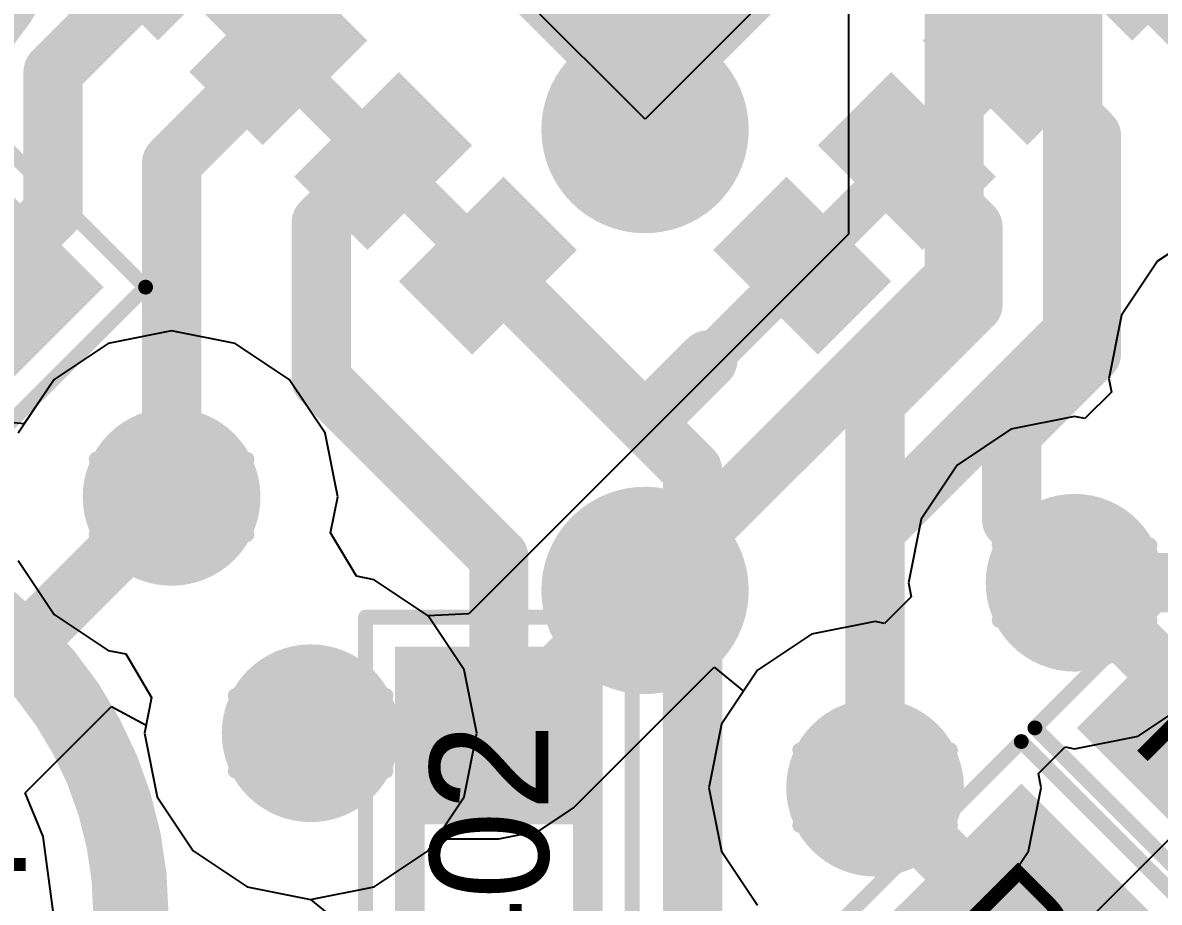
# Model space of a CAD drawing. Header units: millimetres. Extents: x 5 to 399, y 5 to 287.
# Drawn here: x 218.546 to 222.381, y 137.995 to 140.964 of the extents above; entities that cross this region are included whole.
import ezdxf

# ---------------------------------------------------------------- set-up
doc = ezdxf.new("R2010")
doc.units = ezdxf.units.MM
for name, color, linetype in [('BottomLayer', 5, 'Continuous'), ('BottomOverlay', 54, 'Continuous'), ('BottomPaste', 16, 'Continuous'), ('BottomSolder', 6, 'Continuous'), ('DrillDrawing', 1, 'Continuous'), ('DrillGuide', 244, 'Continuous'), ('Mechanical13', 56, 'Continuous'), ('MidLayer1', 16, 'Continuous'), ('MidLayer2', 76, 'Continuous'), ('MultiLayer', 9, 'Continuous'), ('TopLayer', 1, 'Continuous'), ('TopOverlay', 2, 'Continuous'), ('TopPaste', 8, 'Continuous'), ('TopSolder', 216, 'Continuous'), ('ViaHoleLayer', 16, 'Continuous')]:
    doc.layers.add(name, color=color, linetype=linetype)

# ---------------------------------------------------------------- blocks, each defined once
blk = doc.blocks.new('0402_R_20')
at = {"layer": 'Mechanical13', "const_width": 0.1}
for points in [[(0.55, 0.3), (-0.55, 0.3)], [(-0.55, 0.3), (-0.55, -0.3)], [(0.55, 0.3), (0.55, -0.3)], [(0.55, -0.3), (-0.55, -0.3)]]:
    blk.add_lwpolyline(points, dxfattribs=at)
at = {"layer": 'Mechanical13', "const_width": 0.05}
for points in [[(-0.575, 0.3, 1), (-0.525, 0.3, 1)], [(-0.575, 0.3, 1), (-0.525, 0.3, 1)], [(0.525, 0.3, 1), (0.575, 0.3, 1)], [(0.525, 0.3, 1), (0.575, 0.3, 1)], [(-0.575, -0.3, 1), (-0.525, -0.3, 1)], [(-0.575, -0.3, 1), (-0.525, -0.3, 1)], [(0.525, -0.3, 1), (0.575, -0.3, 1)], [(0.525, -0.3, 1), (0.575, -0.3, 1)]]:
    blk.add_lwpolyline(points, format="xyb", close=True, dxfattribs=at)
at = {"layer": 'TopLayer'}
for points in [[(-0.25, -0.3), (-0.25, 0.3), (-0.75, -0.3), (-0.75, 0.3)], [(0.75, -0.3), (0.75, 0.3), (0.25, -0.3), (0.25, 0.3)]]:
    blk.add_solid(points, dxfattribs=at)
at = {"layer": 'TopOverlay', "const_width": 0.05}
for points in [[(0.9, 0.45), (-0.9, 0.45)], [(-0.9, 0.45), (-0.9, -0.45)], [(0.9, 0.45), (0.9, -0.45)], [(0.9, -0.45), (-0.9, -0.45)]]:
    blk.add_lwpolyline(points, dxfattribs=at)
at = {"layer": 'TopOverlay', "const_width": 0.025}
for points in [[(-0.9125, 0.45, 1), (-0.8875, 0.45, 1)], [(-0.9125, 0.45, 1), (-0.8875, 0.45, 1)], [(0.8875, 0.45, 1), (0.9125, 0.45, 1)], [(0.8875, 0.45, 1), (0.9125, 0.45, 1)], [(-0.9125, -0.45, 1), (-0.8875, -0.45, 1)], [(-0.9125, -0.45, 1), (-0.8875, -0.45, 1)], [(0.8875, -0.45, 1), (0.9125, -0.45, 1)], [(0.8875, -0.45, 1), (0.9125, -0.45, 1)]]:
    blk.add_lwpolyline(points, format="xyb", close=True, dxfattribs=at)
at = {"layer": 'TopPaste'}
for points in [[(-0.25, -0.3), (-0.25, 0.3), (-0.75, -0.3), (-0.75, 0.3)], [(0.75, -0.3), (0.75, 0.3), (0.25, -0.3), (0.25, 0.3)]]:
    blk.add_solid(points, dxfattribs=at)
at = {"layer": 'TopSolder'}
for points in [[(-0.2, -0.35), (-0.2, 0.35), (-0.8, -0.35), (-0.8, 0.35)], [(0.8, -0.35), (0.8, 0.35), (0.2, -0.35), (0.2, 0.35)]]:
    blk.add_solid(points, dxfattribs=at)
blk = doc.blocks.new('0402_R_21')
at = {"layer": 'Mechanical13', "const_width": 0.1}
for points in [[(0.55, 0.3), (-0.55, 0.3)], [(-0.55, 0.3), (-0.55, -0.3)], [(0.55, 0.3), (0.55, -0.3)], [(0.55, -0.3), (-0.55, -0.3)]]:
    blk.add_lwpolyline(points, dxfattribs=at)
at = {"layer": 'Mechanical13', "const_width": 0.05}
for points in [[(-0.575, 0.3, 1), (-0.525, 0.3, 1)], [(-0.575, 0.3, 1), (-0.525, 0.3, 1)], [(0.525, 0.3, 1), (0.575, 0.3, 1)], [(0.525, 0.3, 1), (0.575, 0.3, 1)], [(-0.575, -0.3, 1), (-0.525, -0.3, 1)], [(-0.575, -0.3, 1), (-0.525, -0.3, 1)], [(0.525, -0.3, 1), (0.575, -0.3, 1)], [(0.525, -0.3, 1), (0.575, -0.3, 1)]]:
    blk.add_lwpolyline(points, format="xyb", close=True, dxfattribs=at)
at = {"layer": 'TopLayer'}
for points in [[(-0.25, -0.3), (-0.25, 0.3), (-0.75, -0.3), (-0.75, 0.3)], [(0.75, -0.3), (0.75, 0.3), (0.25, -0.3), (0.25, 0.3)]]:
    blk.add_solid(points, dxfattribs=at)
at = {"layer": 'TopOverlay', "const_width": 0.05}
for points in [[(0.9, 0.45), (-0.9, 0.45)], [(-0.9, 0.45), (-0.9, -0.45)], [(0.9, 0.45), (0.9, -0.45)], [(0.9, -0.45), (-0.9, -0.45)]]:
    blk.add_lwpolyline(points, dxfattribs=at)
at = {"layer": 'TopOverlay', "const_width": 0.025}
for points in [[(-0.9125, 0.45, 1), (-0.8875, 0.45, 1)], [(-0.9125, 0.45, 1), (-0.8875, 0.45, 1)], [(0.8875, 0.45, 1), (0.9125, 0.45, 1)], [(0.8875, 0.45, 1), (0.9125, 0.45, 1)], [(-0.9125, -0.45, 1), (-0.8875, -0.45, 1)], [(-0.9125, -0.45, 1), (-0.8875, -0.45, 1)], [(0.8875, -0.45, 1), (0.9125, -0.45, 1)], [(0.8875, -0.45, 1), (0.9125, -0.45, 1)]]:
    blk.add_lwpolyline(points, format="xyb", close=True, dxfattribs=at)
at = {"layer": 'TopPaste'}
for points in [[(-0.25, -0.3), (-0.25, 0.3), (-0.75, -0.3), (-0.75, 0.3)], [(0.75, -0.3), (0.75, 0.3), (0.25, -0.3), (0.25, 0.3)]]:
    blk.add_solid(points, dxfattribs=at)
at = {"layer": 'TopSolder'}
for points in [[(-0.2, -0.35), (-0.2, 0.35), (-0.8, -0.35), (-0.8, 0.35)], [(0.8, -0.35), (0.8, 0.35), (0.2, -0.35), (0.2, 0.35)]]:
    blk.add_solid(points, dxfattribs=at)
blk = doc.blocks.new('TP1_5MM_B_43')
at = {"layer": 'BottomLayer', "const_width": 0.75}
blk.add_lwpolyline([(-0.375, 0, 1), (0.375, 0, 1)], format="xyb", close=True, dxfattribs=at)
at = {"layer": 'BottomOverlay'}
for points, const_width in [([(1.27, 0, 1), (-1.27, 0, 1)], 0.254), ([(-1.3335, 0, 1), (-1.2065, 0, 1)], 0.127), ([(1.2065, 0, 1), (1.3335, 0, 1)], 0.127)]:
    blk.add_lwpolyline(points, format="xyb", close=True, dxfattribs=dict(at, const_width=const_width))
at = {"layer": 'BottomPaste', "const_width": 0.75}
blk.add_lwpolyline([(-0.375, 0, 1), (0.375, 0, 1)], format="xyb", close=True, dxfattribs=at)
at = {"layer": 'BottomSolder', "const_width": 0.75}
blk.add_lwpolyline([(-0.375, 0, 1), (0.375, 0, 1)], format="xyb", close=True, dxfattribs=at)
blk = doc.blocks.new('TP1_5MM_B_145')
at = {"layer": 'BottomLayer', "const_width": 0.75}
blk.add_lwpolyline([(-0.375, 0, 1), (0.375, 0, 1)], format="xyb", close=True, dxfattribs=at)
at = {"layer": 'BottomOverlay'}
for points, const_width in [([(1.27, 0, 1), (-1.27, 0, 1)], 0.254), ([(-1.3335, 0, 1), (-1.2065, 0, 1)], 0.127), ([(1.2065, 0, 1), (1.3335, 0, 1)], 0.127)]:
    blk.add_lwpolyline(points, format="xyb", close=True, dxfattribs=dict(at, const_width=const_width))
at = {"layer": 'BottomPaste', "const_width": 0.75}
blk.add_lwpolyline([(-0.375, 0, 1), (0.375, 0, 1)], format="xyb", close=True, dxfattribs=at)
at = {"layer": 'BottomSolder', "const_width": 0.75}
blk.add_lwpolyline([(-0.375, 0, 1), (0.375, 0, 1)], format="xyb", close=True, dxfattribs=at)
blk = doc.blocks.new('TMC_QFN40_0_5_6_0X6_0_176')
at = {"layer": 'Mechanical13', "const_width": 0.15}
for points in [[(-3, 3), (-3, -3)], [(-3, -3), (3, -3)]]:
    blk.add_lwpolyline(points, dxfattribs=at)
at = {"layer": 'Mechanical13'}
for points, const_width in [([(-2.2, -2.3, 1), (-2.4, -2.3, 1)], 0.5), ([(-2.525, -2.3, 1), (-2.275, -2.3, 1)], 0.25), ([(-2.325, -2.3, 1), (-2.075, -2.3, 1)], 0.25), ([(-3.0375, -3, 1), (-2.9625, -3, 1)], 0.075), ([(-3.0375, -3, 1), (-2.9625, -3, 1)], 0.075)]:
    blk.add_lwpolyline(points, format="xyb", close=True, dxfattribs=dict(at, const_width=const_width))
at = {"layer": 'TopLayer'}
for points in [[(-2.275, -2.275), (2.275, -2.275), (-2.275, 2.275), (2.275, 2.275)], [(-3.2, -1.375), (-2.8, -1.375), (-3.2, -1.125), (-2.8, -1.125)], [(-3.2, -1.875), (-2.8, -1.875), (-3.2, -1.625), (-2.8, -1.625)], [(-3.2, -2.375), (-2.8, -2.375), (-3.2, -2.125), (-2.8, -2.125)], [(-2.125, -3.2), (-2.125, -2.8), (-2.375, -3.2), (-2.375, -2.8)], [(-1.625, -3.2), (-1.625, -2.8), (-1.875, -3.2), (-1.875, -2.8)], [(-1.125, -3.2), (-1.125, -2.8), (-1.375, -3.2), (-1.375, -2.8)]]:
    blk.add_solid(points, dxfattribs=at)
at = {"layer": 'TopOverlay', "const_width": 0.2}
for points in [[(-3, -2.7), (-3, -3)], [(-3, -3), (-2.7, -3)]]:
    blk.add_lwpolyline(points, dxfattribs=at)
at = {"layer": 'TopOverlay'}
for points, const_width in [([(-3.05, -2.7, 1), (-2.95, -2.7, 1)], 0.1), ([(-3.05, -3, 1), (-2.95, -3, 1)], 0.1), ([(-3.05, -3, 1), (-2.95, -3, 1)], 0.1), ([(-2.75, -3, 1), (-2.65, -3, 1)], 0.1), ([(-3.3, -3.4, 1), (-3.5, -3.4, 1)], 0.5), ([(-3.625, -3.4, 1), (-3.375, -3.4, 1)], 0.25), ([(-3.425, -3.4, 1), (-3.175, -3.4, 1)], 0.25)]:
    blk.add_lwpolyline(points, format="xyb", close=True, dxfattribs=dict(at, const_width=const_width))
at = {"layer": 'TopPaste'}
for p, q in [((-2.275, -2.275), (-2.275, -1.575)), ((-1.575, -2.275), (-2.275, -2.275))]:
    blk.add_line(p, q, dxfattribs=at)
for points in [[(-3.2, -1.375), (-2.8, -1.375), (-3.2, -1.125), (-2.8, -1.125)], [(-3.2, -1.875), (-2.8, -1.875), (-3.2, -1.625), (-2.8, -1.625)], [(-3.2, -2.375), (-2.8, -2.375), (-3.2, -2.125), (-2.8, -2.125)], [(-2.125, -3.2), (-2.125, -2.8), (-2.375, -3.2), (-2.375, -2.8)], [(-1.625, -3.2), (-1.625, -2.8), (-1.875, -3.2), (-1.875, -2.8)], [(-1.125, -3.2), (-1.125, -2.8), (-1.375, -3.2), (-1.375, -2.8)]]:
    blk.add_solid(points, dxfattribs=at)
at = {"layer": 'TopSolder'}
for points in [[(-2.325, -2.325), (2.325, -2.325), (-2.325, 2.325), (2.325, 2.325)], [(-3.25, -0.925), (-2.75, -0.925), (-3.25, -0.575), (-2.75, -0.575)], [(-3.25, -1.425), (-2.75, -1.425), (-3.25, -1.075), (-2.75, -1.075)], [(-3.25, -1.925), (-2.75, -1.925), (-3.25, -1.575), (-2.75, -1.575)], [(-3.25, -2.425), (-2.75, -2.425), (-3.25, -2.075), (-2.75, -2.075)], [(-2.075, -3.25), (-2.075, -2.75), (-2.425, -3.25), (-2.425, -2.75)], [(-1.575, -3.25), (-1.575, -2.75), (-1.925, -3.25), (-1.925, -2.75)], [(-1.075, -3.25), (-1.075, -2.75), (-1.425, -3.25), (-1.425, -2.75)], [(-0.575, -3.25), (-0.575, -2.75), (-0.925, -3.25), (-0.925, -2.75)]]:
    blk.add_solid(points, dxfattribs=at)
blk = doc.blocks.new('0402_R_246')
at = {"layer": 'Mechanical13', "const_width": 0.1}
for points in [[(-0.55, 0.3), (0.55, 0.3)], [(-0.55, -0.3), (-0.55, 0.3)], [(0.55, -0.3), (0.55, 0.3)], [(0.55, -0.3), (-0.55, -0.3)]]:
    blk.add_lwpolyline(points, dxfattribs=at)
at = {"layer": 'Mechanical13', "const_width": 0.05}
for points in [[(-0.575, 0.3, 1), (-0.525, 0.3, 1)], [(-0.575, 0.3, 1), (-0.525, 0.3, 1)], [(0.525, 0.3, 1), (0.575, 0.3, 1)], [(0.525, 0.3, 1), (0.575, 0.3, 1)], [(-0.575, -0.3, 1), (-0.525, -0.3, 1)], [(-0.575, -0.3, 1), (-0.525, -0.3, 1)], [(0.525, -0.3, 1), (0.575, -0.3, 1)], [(0.525, -0.3, 1), (0.575, -0.3, 1)]]:
    blk.add_lwpolyline(points, format="xyb", close=True, dxfattribs=at)
at = {"layer": 'TopLayer'}
for points in [[(-0.25, -0.3), (-0.25, 0.3), (-0.75, -0.3), (-0.75, 0.3)], [(0.75, -0.3), (0.75, 0.3), (0.25, -0.3), (0.25, 0.3)]]:
    blk.add_solid(points, dxfattribs=at)
at = {"layer": 'TopOverlay', "const_width": 0.05}
for points in [[(0.9, 0.45), (-0.9, 0.45)], [(-0.9, -0.45), (-0.9, 0.45)], [(0.9, -0.45), (0.9, 0.45)], [(0.9, -0.45), (-0.9, -0.45)]]:
    blk.add_lwpolyline(points, dxfattribs=at)
at = {"layer": 'TopOverlay', "const_width": 0.025}
for points in [[(-0.9125, 0.45, 1), (-0.8875, 0.45, 1)], [(-0.9125, 0.45, 1), (-0.8875, 0.45, 1)], [(0.8875, 0.45, 1), (0.9125, 0.45, 1)], [(0.8875, 0.45, 1), (0.9125, 0.45, 1)], [(-0.9125, -0.45, 1), (-0.8875, -0.45, 1)], [(-0.9125, -0.45, 1), (-0.8875, -0.45, 1)], [(0.8875, -0.45, 1), (0.9125, -0.45, 1)], [(0.8875, -0.45, 1), (0.9125, -0.45, 1)]]:
    blk.add_lwpolyline(points, format="xyb", close=True, dxfattribs=at)
at = {"layer": 'TopPaste'}
for points in [[(-0.25, -0.3), (-0.25, 0.3), (-0.75, -0.3), (-0.75, 0.3)], [(0.75, -0.3), (0.75, 0.3), (0.25, -0.3), (0.25, 0.3)]]:
    blk.add_solid(points, dxfattribs=at)
at = {"layer": 'TopSolder'}
for points in [[(-0.2, -0.35), (-0.2, 0.35), (-0.8, -0.35), (-0.8, 0.35)], [(0.8, -0.35), (0.8, 0.35), (0.2, -0.35), (0.2, 0.35)]]:
    blk.add_solid(points, dxfattribs=at)
blk = doc.blocks.new('0402_C_297')
at = {"layer": 'Mechanical13', "const_width": 0.1}
for points in [[(-0.55, -0.3), (-0.55, 0.3)], [(-0.55, 0.3), (0.55, 0.3)], [(0.55, -0.3), (0.55, 0.3)], [(-0.55, -0.3), (0.55, -0.3)]]:
    blk.add_lwpolyline(points, dxfattribs=at)
at = {"layer": 'Mechanical13', "const_width": 0.05}
for points in [[(-0.575, 0.3, 1), (-0.525, 0.3, 1)], [(-0.575, 0.3, 1), (-0.525, 0.3, 1)], [(0.525, 0.3, 1), (0.575, 0.3, 1)], [(0.525, 0.3, 1), (0.575, 0.3, 1)], [(-0.575, -0.3, 1), (-0.525, -0.3, 1)], [(-0.575, -0.3, 1), (-0.525, -0.3, 1)], [(0.525, -0.3, 1), (0.575, -0.3, 1)], [(0.525, -0.3, 1), (0.575, -0.3, 1)]]:
    blk.add_lwpolyline(points, format="xyb", close=True, dxfattribs=at)
at = {"layer": 'TopLayer'}
for points in [[(-0.25, -0.3), (-0.25, 0.3), (-0.75, -0.3), (-0.75, 0.3)], [(0.75, -0.3), (0.75, 0.3), (0.25, -0.3), (0.25, 0.3)]]:
    blk.add_solid(points, dxfattribs=at)
at = {"layer": 'TopOverlay', "const_width": 0.05}
for points in [[(-0.9, 0.45), (0.9, 0.45)], [(-0.9, -0.45), (-0.9, 0.45)], [(0.9, -0.45), (0.9, 0.45)], [(-0.9, -0.45), (0.9, -0.45)]]:
    blk.add_lwpolyline(points, dxfattribs=at)
at = {"layer": 'TopOverlay', "const_width": 0.025}
for points in [[(-0.9125, 0.45, 1), (-0.8875, 0.45, 1)], [(-0.9125, 0.45, 1), (-0.8875, 0.45, 1)], [(0.8875, 0.45, 1), (0.9125, 0.45, 1)], [(0.8875, 0.45, 1), (0.9125, 0.45, 1)], [(-0.9125, -0.45, 1), (-0.8875, -0.45, 1)], [(-0.9125, -0.45, 1), (-0.8875, -0.45, 1)], [(0.8875, -0.45, 1), (0.9125, -0.45, 1)], [(0.8875, -0.45, 1), (0.9125, -0.45, 1)]]:
    blk.add_lwpolyline(points, format="xyb", close=True, dxfattribs=at)
at = {"layer": 'TopPaste'}
for points in [[(-0.25, -0.3), (-0.25, 0.3), (-0.75, -0.3), (-0.75, 0.3)], [(0.75, -0.3), (0.75, 0.3), (0.25, -0.3), (0.25, 0.3)]]:
    blk.add_solid(points, dxfattribs=at)
at = {"layer": 'TopSolder'}
for points in [[(-0.2, -0.35), (-0.2, 0.35), (-0.8, -0.35), (-0.8, 0.35)], [(0.8, -0.35), (0.8, 0.35), (0.2, -0.35), (0.2, 0.35)]]:
    blk.add_solid(points, dxfattribs=at)

msp = doc.modelspace()

# ---------------------------------------------------------------- linework, layer by layer
at = {"layer": 'BottomLayer'}
for p, q in [((221.3321, 141.335), (221.3321, 140.2498)), ((221.3321, 140.2498), (220.0507, 138.9683)), ((219.0479, 139.9238), (218.8333, 139.8811)), ((219.2625, 139.8811), (219.0479, 139.9238)), ((218.8333, 139.8811), (218.6514, 139.7596)), ((219.4445, 139.7596), (219.2625, 139.8811)), ((218.6514, 139.7596), (218.5509, 139.6092)), ((219.566, 139.5777), (219.4445, 139.7596)), ((218.5509, 139.6092), (218.422, 139.6212)), ((219.6087, 139.3631), (219.566, 139.5777)), ((219.5846, 139.242), (219.6087, 139.3631)), ((219.6716, 139.0953), (219.5846, 139.242)), ((219.7318, 139.0833), (219.6716, 139.0953)), ((219.9137, 138.9617), (219.7318, 139.0833)), ((220.0507, 138.9683), (219.9137, 138.9617)), ((220.4045, 138.3129), (220.8796, 138.7879)), ((220.8796, 138.7879), (220.9782, 138.7069)), ((220.9782, 138.7069), (220.9041, 138.596)), ((222.31, 138.5551), (222.492, 138.6767)), ((218.5537, 138.3641), (218.8449, 138.6553)), ((218.8449, 138.6553), (218.9619, 138.5927)), ((218.9619, 138.5927), (218.9564, 138.5652)), ((220.9041, 138.596), (220.8614, 138.3814)), ((218.9564, 138.5652), (218.9991, 138.3506)), ((222.0954, 138.5124), (222.31, 138.5551)), ((222.7321, 138.5255), (218.7344, 134.5279)), ((221.9735, 138.429), (222.0633, 138.5188)), ((222.0633, 138.5188), (222.0954, 138.5124)), ((221.983, 138.3814), (221.9735, 138.429)), ((218.6147, 138.2166), (218.5537, 138.3641)), ((220.8614, 138.3814), (220.9041, 138.1668)), ((221.9403, 138.1668), (221.983, 138.3814)), ((218.9991, 138.3506), (219.1207, 138.1687)), ((220.2888, 138.2355), (220.4045, 138.3129)), ((218.6491, 137.9556), (218.6147, 138.2166)), ((219.9137, 138.1687), (219.9402, 138.2083)), ((219.9402, 138.2083), (220.1522, 138.2083)), ((220.1522, 138.2083), (220.2888, 138.2355)), ((219.1207, 138.1687), (219.3026, 138.0471)), ((219.7318, 138.0471), (219.9137, 138.1687)), ((220.9041, 138.1668), (221.0257, 137.9849)), ((221.8187, 137.9849), (221.9403, 138.1668)), ((219.3026, 138.0471), (219.5172, 138.0044)), ((219.5172, 138.0044), (219.7318, 138.0471))]:
    msp.add_line(p, q, dxfattribs=at)
at = {"layer": 'BottomLayer', "const_width": 0.2}
for points in [[(221.689, 140.102), (221.689, 141.335)], [(222.089, 139.9178), (222.089, 141.1693)], [(220.1522, 138.5652), (221.689, 140.102)], [(221.4222, 139.251), (222.089, 139.9178)], [(217.6405, 137.9556), (219.0479, 139.3631)], [(221.4222, 138.3814), (221.4222, 139.251)], [(222.0954, 139.0732), (222.9311, 139.0732)], [(219.5172, 138.5652), (220.1522, 138.5652)]]:
    msp.add_lwpolyline(points, dxfattribs=at)
at = {"layer": 'BottomLayer'}
for points, const_width in [([(221.639, 140.102, 1), (221.739, 140.102, 1)], 0.1), ([(221.639, 140.102, 1), (221.739, 140.102, 1)], 0.1), ([(222.039, 139.9178, 1), (222.139, 139.9178, 1)], 0.1), ([(222.039, 139.9178, 1), (222.139, 139.9178, 1)], 0.1), ([(218.8979, 139.3631, 1), (219.1979, 139.3631, 1)], 0.3), ([(218.9979, 139.3631, 1), (219.0979, 139.3631, 1)], 0.1), ([(221.9454, 139.0732, 1), (222.2454, 139.0732, 1)], 0.3), ([(221.3722, 139.251, 1), (221.4722, 139.251, 1)], 0.1), ([(221.3722, 139.251, 1), (221.4722, 139.251, 1)], 0.1), ([(222.0454, 139.0732, 1), (222.1454, 139.0732, 1)], 0.1), ([(219.3672, 138.5652, 1), (219.6672, 138.5652, 1)], 0.3), ([(219.4672, 138.5652, 1), (219.5672, 138.5652, 1)], 0.1), ([(220.1022, 138.5652, 1), (220.2022, 138.5652, 1)], 0.1), ([(220.1022, 138.5652, 1), (220.2022, 138.5652, 1)], 0.1), ([(221.2722, 138.3814, 1), (221.5722, 138.3814, 1)], 0.3), ([(221.3722, 138.3814, 1), (221.4722, 138.3814, 1)], 0.1)]:
    msp.add_lwpolyline(points, format="xyb", close=True, dxfattribs=dict(at, const_width=const_width))
at = {"layer": 'DrillDrawing', "const_width": 0.0508}
for points in [[(218.9209, 139.4901), (219.0479, 139.6171)], [(219.0479, 139.6171), (219.1749, 139.4901)], [(218.7939, 139.4901), (218.9209, 139.3631)], [(218.7939, 139.4901), (218.9209, 139.4901)], [(218.9717, 139.4393), (219.0479, 139.5155)], [(219.0479, 139.5155), (219.1241, 139.4393)], [(219.1749, 139.4901), (219.3019, 139.4901)], [(219.1749, 139.3631), (219.3019, 139.4901)], [(218.8955, 139.4393), (218.9717, 139.3631)], [(218.8955, 139.4393), (218.9717, 139.4393)], [(219.1241, 139.4393), (219.2003, 139.4393)], [(219.1241, 139.3631), (219.2003, 139.4393)], [(218.7939, 139.2361), (218.9209, 139.3631)], [(218.8955, 139.2869), (218.9717, 139.3631)], [(219.1241, 139.3631), (219.2003, 139.2869)], [(219.1749, 139.3631), (219.3019, 139.2361)], [(221.9684, 139.2002), (222.0954, 139.3272)], [(222.0954, 139.3272), (222.2224, 139.2002)], [(218.8955, 139.2869), (218.9717, 139.2869)], [(218.9717, 139.2869), (219.0479, 139.2107)], [(219.0479, 139.2107), (219.1241, 139.2869)], [(219.1241, 139.2869), (219.2003, 139.2869)], [(218.7939, 139.2361), (218.9209, 139.2361)], [(218.9209, 139.2361), (219.0479, 139.1091)], [(219.0479, 139.1091), (219.1749, 139.2361)], [(219.1749, 139.2361), (219.3019, 139.2361)], [(222.0192, 139.1494), (222.0954, 139.2256)], [(222.0954, 139.2256), (222.1716, 139.1494)], [(221.8414, 139.2002), (221.9684, 139.0732)], [(221.8414, 139.2002), (221.9684, 139.2002)], [(222.2224, 139.2002), (222.3494, 139.2002)], [(222.2224, 139.0732), (222.3494, 139.2002)], [(221.943, 139.1494), (222.0192, 139.0732)], [(221.943, 139.1494), (222.0192, 139.1494)], [(222.1716, 139.1494), (222.2478, 139.1494)], [(222.1716, 139.0732), (222.2478, 139.1494)], [(221.8414, 138.9462), (221.9684, 139.0732)], [(221.943, 138.997), (222.0192, 139.0732)], [(222.1716, 139.0732), (222.2478, 138.997)], [(222.2224, 139.0732), (222.3494, 138.9462)], [(221.943, 138.997), (222.0192, 138.997)], [(222.0192, 138.997), (222.0954, 138.9208)], [(222.0954, 138.9208), (222.1716, 138.997)], [(222.1716, 138.997), (222.2478, 138.997)], [(221.8414, 138.9462), (221.9684, 138.9462)], [(221.9684, 138.9462), (222.0954, 138.8192)], [(222.0954, 138.8192), (222.2224, 138.9462)], [(222.2224, 138.9462), (222.3494, 138.9462)], [(219.3902, 138.6922), (219.5172, 138.8192)], [(219.5172, 138.8192), (219.6442, 138.6922)], [(219.441, 138.6414), (219.5172, 138.7176)], [(219.5172, 138.7176), (219.5934, 138.6414)], [(219.2632, 138.6922), (219.3902, 138.5652)], [(219.2632, 138.6922), (219.3902, 138.6922)], [(219.6442, 138.6922), (219.7712, 138.6922)], [(219.6442, 138.5652), (219.7712, 138.6922)], [(219.3648, 138.6414), (219.441, 138.5652)], [(219.3648, 138.6414), (219.441, 138.6414)], [(219.5934, 138.6414), (219.6696, 138.6414)], [(219.5934, 138.5652), (219.6696, 138.6414)], [(221.2952, 138.5084), (221.4222, 138.6354)], [(221.4222, 138.6354), (221.5492, 138.5084)], [(219.2632, 138.4382), (219.3902, 138.5652)], [(219.3648, 138.489), (219.441, 138.5652)], [(219.5934, 138.5652), (219.6696, 138.489)], [(219.6442, 138.5652), (219.7712, 138.4382)], [(221.346, 138.4576), (221.4222, 138.5338)], [(221.4222, 138.5338), (221.4984, 138.4576)], [(219.3648, 138.489), (219.441, 138.489)], [(219.441, 138.489), (219.5172, 138.4128)], [(219.5172, 138.4128), (219.5934, 138.489)], [(219.5934, 138.489), (219.6696, 138.489)], [(221.1682, 138.5084), (221.2952, 138.3814)], [(221.1682, 138.5084), (221.2952, 138.5084)], [(221.5492, 138.5084), (221.6762, 138.5084)], [(221.5492, 138.3814), (221.6762, 138.5084)], [(221.2698, 138.4576), (221.346, 138.3814)], [(221.2698, 138.4576), (221.346, 138.4576)], [(221.4984, 138.4576), (221.5746, 138.4576)], [(221.4984, 138.3814), (221.5746, 138.4576)], [(219.2632, 138.4382), (219.3902, 138.4382)], [(219.3902, 138.4382), (219.5172, 138.3112)], [(219.5172, 138.3112), (219.6442, 138.4382)], [(219.6442, 138.4382), (219.7712, 138.4382)], [(221.1682, 138.2544), (221.2952, 138.3814)], [(221.2698, 138.3052), (221.346, 138.3814)], [(221.4984, 138.3814), (221.5746, 138.3052)], [(221.5492, 138.3814), (221.6762, 138.2544)], [(221.2698, 138.3052), (221.346, 138.3052)], [(221.346, 138.3052), (221.4222, 138.229)], [(221.4222, 138.229), (221.4984, 138.3052)], [(221.4984, 138.3052), (221.5746, 138.3052)], [(221.1682, 138.2544), (221.2952, 138.2544)], [(221.2952, 138.2544), (221.4222, 138.1274)], [(221.4222, 138.1274), (221.5492, 138.2544)], [(221.5492, 138.2544), (221.6762, 138.2544)]]:
    msp.add_lwpolyline(points, dxfattribs=at)
at = {"layer": 'DrillDrawing', "const_width": 0.0254}
for points in [[(219.0352, 139.6171, 1), (219.0606, 139.6171, 1)], [(219.0352, 139.6171, 1), (219.0606, 139.6171, 1)], [(218.7812, 139.4901, 1), (218.8066, 139.4901, 1)], [(218.7812, 139.4901, 1), (218.8066, 139.4901, 1)], [(218.9082, 139.4901, 1), (218.9336, 139.4901, 1)], [(218.9082, 139.4901, 1), (218.9336, 139.4901, 1)], [(219.0352, 139.5155, 1), (219.0606, 139.5155, 1)], [(219.0352, 139.5155, 1), (219.0606, 139.5155, 1)], [(219.1622, 139.4901, 1), (219.1876, 139.4901, 1)], [(219.1622, 139.4901, 1), (219.1876, 139.4901, 1)], [(219.2892, 139.4901, 1), (219.3146, 139.4901, 1)], [(219.2892, 139.4901, 1), (219.3146, 139.4901, 1)], [(218.8828, 139.4393, 1), (218.9082, 139.4393, 1)], [(218.8828, 139.4393, 1), (218.9082, 139.4393, 1)], [(218.959, 139.4393, 1), (218.9844, 139.4393, 1)], [(218.959, 139.4393, 1), (218.9844, 139.4393, 1)], [(219.1114, 139.4393, 1), (219.1368, 139.4393, 1)], [(219.1114, 139.4393, 1), (219.1368, 139.4393, 1)], [(219.1876, 139.4393, 1), (219.213, 139.4393, 1)], [(219.1876, 139.4393, 1), (219.213, 139.4393, 1)], [(218.9082, 139.3631, 1), (218.9336, 139.3631, 1)], [(218.9082, 139.3631, 1), (218.9336, 139.3631, 1)], [(218.959, 139.3631, 1), (218.9844, 139.3631, 1)], [(218.959, 139.3631, 1), (218.9844, 139.3631, 1)], [(219.1114, 139.3631, 1), (219.1368, 139.3631, 1)], [(219.1114, 139.3631, 1), (219.1368, 139.3631, 1)], [(219.1622, 139.3631, 1), (219.1876, 139.3631, 1)], [(219.1622, 139.3631, 1), (219.1876, 139.3631, 1)], [(222.0827, 139.3272, 1), (222.1081, 139.3272, 1)], [(222.0827, 139.3272, 1), (222.1081, 139.3272, 1)], [(218.8828, 139.2869, 1), (218.9082, 139.2869, 1)], [(218.8828, 139.2869, 1), (218.9082, 139.2869, 1)], [(218.959, 139.2869, 1), (218.9844, 139.2869, 1)], [(218.959, 139.2869, 1), (218.9844, 139.2869, 1)], [(219.1114, 139.2869, 1), (219.1368, 139.2869, 1)], [(219.1114, 139.2869, 1), (219.1368, 139.2869, 1)], [(219.1876, 139.2869, 1), (219.213, 139.2869, 1)], [(219.1876, 139.2869, 1), (219.213, 139.2869, 1)], [(218.7812, 139.2361, 1), (218.8066, 139.2361, 1)], [(218.7812, 139.2361, 1), (218.8066, 139.2361, 1)], [(218.9082, 139.2361, 1), (218.9336, 139.2361, 1)], [(218.9082, 139.2361, 1), (218.9336, 139.2361, 1)], [(219.1622, 139.2361, 1), (219.1876, 139.2361, 1)], [(219.1622, 139.2361, 1), (219.1876, 139.2361, 1)], [(219.2892, 139.2361, 1), (219.3146, 139.2361, 1)], [(219.2892, 139.2361, 1), (219.3146, 139.2361, 1)], [(222.0827, 139.2256, 1), (222.1081, 139.2256, 1)], [(222.0827, 139.2256, 1), (222.1081, 139.2256, 1)], [(219.0352, 139.2107, 1), (219.0606, 139.2107, 1)], [(219.0352, 139.2107, 1), (219.0606, 139.2107, 1)], [(221.8287, 139.2002, 1), (221.8541, 139.2002, 1)], [(221.8287, 139.2002, 1), (221.8541, 139.2002, 1)], [(221.9557, 139.2002, 1), (221.9811, 139.2002, 1)], [(221.9557, 139.2002, 1), (221.9811, 139.2002, 1)], [(222.2097, 139.2002, 1), (222.2351, 139.2002, 1)], [(222.2097, 139.2002, 1), (222.2351, 139.2002, 1)], [(222.3367, 139.2002, 1), (222.3621, 139.2002, 1)], [(222.3367, 139.2002, 1), (222.3621, 139.2002, 1)], [(221.9303, 139.1494, 1), (221.9557, 139.1494, 1)], [(221.9303, 139.1494, 1), (221.9557, 139.1494, 1)], [(222.0065, 139.1494, 1), (222.0319, 139.1494, 1)], [(222.0065, 139.1494, 1), (222.0319, 139.1494, 1)], [(222.1589, 139.1494, 1), (222.1843, 139.1494, 1)], [(222.1589, 139.1494, 1), (222.1843, 139.1494, 1)], [(222.2351, 139.1494, 1), (222.2605, 139.1494, 1)], [(222.2351, 139.1494, 1), (222.2605, 139.1494, 1)], [(219.0352, 139.1091, 1), (219.0606, 139.1091, 1)], [(219.0352, 139.1091, 1), (219.0606, 139.1091, 1)], [(221.9557, 139.0732, 1), (221.9811, 139.0732, 1)], [(221.9557, 139.0732, 1), (221.9811, 139.0732, 1)], [(222.0065, 139.0732, 1), (222.0319, 139.0732, 1)], [(222.0065, 139.0732, 1), (222.0319, 139.0732, 1)], [(222.1589, 139.0732, 1), (222.1843, 139.0732, 1)], [(222.1589, 139.0732, 1), (222.1843, 139.0732, 1)], [(222.2097, 139.0732, 1), (222.2351, 139.0732, 1)], [(222.2097, 139.0732, 1), (222.2351, 139.0732, 1)], [(221.9303, 138.997, 1), (221.9557, 138.997, 1)], [(221.9303, 138.997, 1), (221.9557, 138.997, 1)], [(222.0065, 138.997, 1), (222.0319, 138.997, 1)], [(222.0065, 138.997, 1), (222.0319, 138.997, 1)], [(222.1589, 138.997, 1), (222.1843, 138.997, 1)], [(222.1589, 138.997, 1), (222.1843, 138.997, 1)], [(222.2351, 138.997, 1), (222.2605, 138.997, 1)], [(222.2351, 138.997, 1), (222.2605, 138.997, 1)], [(221.8287, 138.9462, 1), (221.8541, 138.9462, 1)], [(221.8287, 138.9462, 1), (221.8541, 138.9462, 1)], [(221.9557, 138.9462, 1), (221.9811, 138.9462, 1)], [(221.9557, 138.9462, 1), (221.9811, 138.9462, 1)], [(222.2097, 138.9462, 1), (222.2351, 138.9462, 1)], [(222.2097, 138.9462, 1), (222.2351, 138.9462, 1)], [(222.3367, 138.9462, 1), (222.3621, 138.9462, 1)], [(222.3367, 138.9462, 1), (222.3621, 138.9462, 1)], [(222.0827, 138.9208, 1), (222.1081, 138.9208, 1)], [(222.0827, 138.9208, 1), (222.1081, 138.9208, 1)], [(219.5045, 138.8192, 1), (219.5299, 138.8192, 1)], [(219.5045, 138.8192, 1), (219.5299, 138.8192, 1)], [(222.0827, 138.8192, 1), (222.1081, 138.8192, 1)], [(222.0827, 138.8192, 1), (222.1081, 138.8192, 1)], [(219.5045, 138.7176, 1), (219.5299, 138.7176, 1)], [(219.5045, 138.7176, 1), (219.5299, 138.7176, 1)], [(219.2505, 138.6922, 1), (219.2759, 138.6922, 1)], [(219.2505, 138.6922, 1), (219.2759, 138.6922, 1)], [(219.3775, 138.6922, 1), (219.4029, 138.6922, 1)], [(219.3775, 138.6922, 1), (219.4029, 138.6922, 1)], [(219.6315, 138.6922, 1), (219.6569, 138.6922, 1)], [(219.6315, 138.6922, 1), (219.6569, 138.6922, 1)], [(219.7585, 138.6922, 1), (219.7839, 138.6922, 1)], [(219.7585, 138.6922, 1), (219.7839, 138.6922, 1)], [(219.3521, 138.6414, 1), (219.3775, 138.6414, 1)], [(219.3521, 138.6414, 1), (219.3775, 138.6414, 1)], [(219.4283, 138.6414, 1), (219.4537, 138.6414, 1)], [(219.4283, 138.6414, 1), (219.4537, 138.6414, 1)], [(219.5807, 138.6414, 1), (219.6061, 138.6414, 1)], [(219.5807, 138.6414, 1), (219.6061, 138.6414, 1)], [(219.6569, 138.6414, 1), (219.6823, 138.6414, 1)], [(219.6569, 138.6414, 1), (219.6823, 138.6414, 1)], [(221.4095, 138.6354, 1), (221.4349, 138.6354, 1)], [(221.4095, 138.6354, 1), (221.4349, 138.6354, 1)], [(219.3775, 138.5652, 1), (219.4029, 138.5652, 1)], [(219.3775, 138.5652, 1), (219.4029, 138.5652, 1)], [(219.4283, 138.5652, 1), (219.4537, 138.5652, 1)], [(219.4283, 138.5652, 1), (219.4537, 138.5652, 1)], [(219.5807, 138.5652, 1), (219.6061, 138.5652, 1)], [(219.5807, 138.5652, 1), (219.6061, 138.5652, 1)], [(219.6315, 138.5652, 1), (219.6569, 138.5652, 1)], [(219.6315, 138.5652, 1), (219.6569, 138.5652, 1)], [(221.4095, 138.5338, 1), (221.4349, 138.5338, 1)], [(221.4095, 138.5338, 1), (221.4349, 138.5338, 1)], [(219.3521, 138.489, 1), (219.3775, 138.489, 1)], [(219.3521, 138.489, 1), (219.3775, 138.489, 1)], [(219.4283, 138.489, 1), (219.4537, 138.489, 1)], [(219.4283, 138.489, 1), (219.4537, 138.489, 1)], [(219.5807, 138.489, 1), (219.6061, 138.489, 1)], [(219.5807, 138.489, 1), (219.6061, 138.489, 1)], [(219.6569, 138.489, 1), (219.6823, 138.489, 1)], [(219.6569, 138.489, 1), (219.6823, 138.489, 1)], [(221.1555, 138.5084, 1), (221.1809, 138.5084, 1)], [(221.1555, 138.5084, 1), (221.1809, 138.5084, 1)], [(221.2825, 138.5084, 1), (221.3079, 138.5084, 1)], [(221.2825, 138.5084, 1), (221.3079, 138.5084, 1)], [(221.5365, 138.5084, 1), (221.5619, 138.5084, 1)], [(221.5365, 138.5084, 1), (221.5619, 138.5084, 1)], [(221.6635, 138.5084, 1), (221.6889, 138.5084, 1)], [(221.6635, 138.5084, 1), (221.6889, 138.5084, 1)], [(221.2571, 138.4576, 1), (221.2825, 138.4576, 1)], [(221.2571, 138.4576, 1), (221.2825, 138.4576, 1)], [(221.3333, 138.4576, 1), (221.3587, 138.4576, 1)], [(221.3333, 138.4576, 1), (221.3587, 138.4576, 1)], [(221.4857, 138.4576, 1), (221.5111, 138.4576, 1)], [(221.4857, 138.4576, 1), (221.5111, 138.4576, 1)], [(221.5619, 138.4576, 1), (221.5873, 138.4576, 1)], [(221.5619, 138.4576, 1), (221.5873, 138.4576, 1)], [(219.2505, 138.4382, 1), (219.2759, 138.4382, 1)], [(219.2505, 138.4382, 1), (219.2759, 138.4382, 1)], [(219.3775, 138.4382, 1), (219.4029, 138.4382, 1)], [(219.3775, 138.4382, 1), (219.4029, 138.4382, 1)], [(219.5045, 138.4128, 1), (219.5299, 138.4128, 1)], [(219.5045, 138.4128, 1), (219.5299, 138.4128, 1)], [(219.6315, 138.4382, 1), (219.6569, 138.4382, 1)], [(219.6315, 138.4382, 1), (219.6569, 138.4382, 1)], [(219.7585, 138.4382, 1), (219.7839, 138.4382, 1)], [(219.7585, 138.4382, 1), (219.7839, 138.4382, 1)], [(221.2825, 138.3814, 1), (221.3079, 138.3814, 1)], [(221.2825, 138.3814, 1), (221.3079, 138.3814, 1)], [(221.3333, 138.3814, 1), (221.3587, 138.3814, 1)], [(221.3333, 138.3814, 1), (221.3587, 138.3814, 1)], [(221.4857, 138.3814, 1), (221.5111, 138.3814, 1)], [(221.4857, 138.3814, 1), (221.5111, 138.3814, 1)], [(221.5365, 138.3814, 1), (221.5619, 138.3814, 1)], [(221.5365, 138.3814, 1), (221.5619, 138.3814, 1)], [(219.5045, 138.3112, 1), (219.5299, 138.3112, 1)], [(219.5045, 138.3112, 1), (219.5299, 138.3112, 1)], [(221.2571, 138.3052, 1), (221.2825, 138.3052, 1)], [(221.2571, 138.3052, 1), (221.2825, 138.3052, 1)], [(221.3333, 138.3052, 1), (221.3587, 138.3052, 1)], [(221.3333, 138.3052, 1), (221.3587, 138.3052, 1)], [(221.4857, 138.3052, 1), (221.5111, 138.3052, 1)], [(221.4857, 138.3052, 1), (221.5111, 138.3052, 1)], [(221.5619, 138.3052, 1), (221.5873, 138.3052, 1)], [(221.5619, 138.3052, 1), (221.5873, 138.3052, 1)], [(221.1555, 138.2544, 1), (221.1809, 138.2544, 1)], [(221.1555, 138.2544, 1), (221.1809, 138.2544, 1)], [(221.2825, 138.2544, 1), (221.3079, 138.2544, 1)], [(221.2825, 138.2544, 1), (221.3079, 138.2544, 1)], [(221.5365, 138.2544, 1), (221.5619, 138.2544, 1)], [(221.5365, 138.2544, 1), (221.5619, 138.2544, 1)], [(221.6635, 138.2544, 1), (221.6889, 138.2544, 1)], [(221.6635, 138.2544, 1), (221.6889, 138.2544, 1)], [(221.4095, 138.229, 1), (221.4349, 138.229, 1)], [(221.4095, 138.229, 1), (221.4349, 138.229, 1)], [(221.4095, 138.1274, 1), (221.4349, 138.1274, 1)], [(221.4095, 138.1274, 1), (221.4349, 138.1274, 1)]]:
    msp.add_lwpolyline(points, format="xyb", close=True, dxfattribs=at)
at = {"layer": 'DrillGuide', "const_width": 0.125}
for points in [[(218.9854, 139.3631, 1), (219.1104, 139.3631, 1)], [(222.0329, 139.0732, 1), (222.1579, 139.0732, 1)], [(219.4547, 138.5652, 1), (219.5797, 138.5652, 1)], [(221.3597, 138.3814, 1), (221.4847, 138.3814, 1)]]:
    msp.add_lwpolyline(points, format="xyb", close=True, dxfattribs=at)
at = {"layer": 'MidLayer1'}
for p, q in [((222.5569, 140.2802), (222.375, 140.1586)), ((222.375, 140.1586), (222.2534, 139.9767)), ((222.2534, 139.9767), (222.2107, 139.7621)), ((219.0479, 139.9238), (218.8333, 139.8811)), ((219.2625, 139.8811), (219.0479, 139.9238)), ((218.8333, 139.8811), (218.6514, 139.7596)), ((219.4445, 139.7596), (219.2625, 139.8811)), ((218.6514, 139.7596), (218.5509, 139.6092)), ((219.566, 139.5777), (219.4445, 139.7596)), ((222.2107, 139.7621), (222.2197, 139.7169)), ((222.2197, 139.7169), (222.1299, 139.6271)), ((218.5509, 139.6092), (218.422, 139.6212)), ((222.0954, 139.634), (221.8808, 139.5913)), ((222.1299, 139.6271), (222.0954, 139.634)), ((221.8808, 139.5913), (221.6989, 139.4697)), ((219.6087, 139.3631), (219.566, 139.5777)), ((221.6989, 139.4697), (221.5774, 139.2878)), ((219.5846, 139.242), (219.6087, 139.3631)), ((221.5774, 139.2878), (221.5347, 139.0732)), ((219.6716, 139.0953), (219.5846, 139.242)), ((218.5299, 139.1485), (218.6514, 138.9665)), ((219.7318, 139.0833), (219.6716, 139.0953)), ((219.9137, 138.9617), (219.7318, 139.0833)), ((221.5347, 139.0732), (221.5441, 139.0256)), ((221.5441, 139.0256), (221.4543, 138.9358)), ((218.6514, 138.9665), (218.8333, 138.845)), ((220.0353, 138.7798), (219.9137, 138.9617)), ((221.4222, 138.9422), (221.2076, 138.8995)), ((221.4543, 138.9358), (221.4222, 138.9422)), ((221.2076, 138.8995), (221.0257, 138.778)), ((218.8333, 138.845), (218.8935, 138.833)), ((218.8935, 138.833), (218.9805, 138.6862)), ((220.078, 138.5652), (220.0353, 138.7798)), ((221.0257, 138.778), (220.9041, 138.596)), ((218.9805, 138.6862), (218.9564, 138.5652)), ((222.31, 138.5551), (222.492, 138.6767)), ((220.9041, 138.596), (220.8614, 138.3814)), ((218.9564, 138.5652), (218.9991, 138.3506)), ((220.0353, 138.3506), (220.078, 138.5652)), ((222.0954, 138.5124), (222.31, 138.5551)), ((221.9735, 138.429), (222.0633, 138.5188)), ((222.0633, 138.5188), (222.0954, 138.5124)), ((221.983, 138.3814), (221.9735, 138.429)), ((220.8614, 138.3814), (220.9041, 138.1668)), ((221.9403, 138.1668), (221.983, 138.3814)), ((218.9991, 138.3506), (219.1207, 138.1687)), ((219.9137, 138.1687), (220.0353, 138.3506)), ((219.1207, 138.1687), (219.3026, 138.0471)), ((219.7318, 138.0471), (219.9137, 138.1687)), ((220.9041, 138.1668), (221.0257, 137.9849)), ((221.8187, 137.9849), (221.9403, 138.1668)), ((219.3026, 138.0471), (219.5172, 138.0044)), ((219.5172, 138.0044), (219.7318, 138.0471))]:
    msp.add_line(p, q, dxfattribs=at)
at = {"layer": 'MidLayer1', "const_width": 0.3}
for points in [[(218.8979, 139.3631, 1), (219.1979, 139.3631, 1)], [(221.9454, 139.0732, 1), (222.2454, 139.0732, 1)], [(219.3672, 138.5652, 1), (219.6672, 138.5652, 1)], [(221.2722, 138.3814, 1), (221.5722, 138.3814, 1)]]:
    msp.add_lwpolyline(points, format="xyb", close=True, dxfattribs=at)
at = {"layer": 'MidLayer2'}
for p, q in [((222.5569, 140.2802), (222.375, 140.1586)), ((222.375, 140.1586), (222.2534, 139.9767)), ((222.2534, 139.9767), (222.2107, 139.7621)), ((219.0479, 139.9238), (218.8333, 139.8811)), ((219.2625, 139.8811), (219.0479, 139.9238)), ((218.8333, 139.8811), (218.6514, 139.7596)), ((219.4445, 139.7596), (219.2625, 139.8811)), ((218.6514, 139.7596), (218.5299, 139.5777)), ((219.566, 139.5777), (219.4445, 139.7596)), ((222.2107, 139.7621), (222.2197, 139.7169)), ((222.2197, 139.7169), (222.1299, 139.6271)), ((222.0954, 139.634), (221.8808, 139.5913)), ((222.1299, 139.6271), (222.0954, 139.634)), ((221.8808, 139.5913), (221.6989, 139.4697)), ((219.6087, 139.3631), (219.566, 139.5777)), ((221.6989, 139.4697), (221.5774, 139.2878)), ((219.5846, 139.242), (219.6087, 139.3631)), ((221.5774, 139.2878), (221.5347, 139.0732)), ((219.6716, 139.0953), (219.5846, 139.242)), ((218.5299, 139.1485), (218.6514, 138.9665)), ((219.7318, 139.0833), (219.6716, 139.0953)), ((219.9137, 138.9617), (219.7318, 139.0833)), ((221.5347, 139.0732), (221.5441, 139.0256)), ((221.5441, 139.0256), (221.4543, 138.9358)), ((218.6514, 138.9665), (218.8333, 138.845)), ((220.0353, 138.7798), (219.9137, 138.9617)), ((221.4222, 138.9422), (221.2076, 138.8995)), ((221.4543, 138.9358), (221.4222, 138.9422)), ((221.2076, 138.8995), (221.0257, 138.778)), ((218.8333, 138.845), (218.8935, 138.833)), ((218.8935, 138.833), (218.9805, 138.6862)), ((220.078, 138.5652), (220.0353, 138.7798)), ((221.0257, 138.778), (220.9041, 138.596)), ((218.9805, 138.6862), (218.9564, 138.5652)), ((222.31, 138.5551), (222.492, 138.6767)), ((220.9041, 138.596), (220.8614, 138.3814)), ((218.9564, 138.5652), (218.9991, 138.3506)), ((220.0353, 138.3506), (220.078, 138.5652)), ((222.0954, 138.5124), (222.31, 138.5551)), ((221.9735, 138.429), (222.0633, 138.5188)), ((222.0633, 138.5188), (222.0954, 138.5124)), ((221.983, 138.3814), (221.9735, 138.429)), ((220.8614, 138.3814), (220.9041, 138.1668)), ((221.9403, 138.1668), (221.983, 138.3814)), ((218.9991, 138.3506), (219.1207, 138.1687)), ((219.9137, 138.1687), (220.0353, 138.3506)), ((219.1207, 138.1687), (219.3026, 138.0471)), ((219.7318, 138.0471), (219.9137, 138.1687)), ((220.9041, 138.1668), (221.0257, 137.9849)), ((221.8187, 137.9849), (221.9403, 138.1668)), ((219.3026, 138.0471), (219.5172, 138.0044)), ((219.5172, 138.0044), (219.7318, 138.0471))]:
    msp.add_line(p, q, dxfattribs=at)
at = {"layer": 'MidLayer2', "const_width": 0.3}
for points in [[(218.8979, 139.3631, 1), (219.1979, 139.3631, 1)], [(221.9454, 139.0732, 1), (222.2454, 139.0732, 1)], [(219.3672, 138.5652, 1), (219.6672, 138.5652, 1)], [(221.2722, 138.3814, 1), (221.5722, 138.3814, 1)]]:
    msp.add_lwpolyline(points, format="xyb", close=True, dxfattribs=at)
at = {"layer": 'MultiLayer', "const_width": 0.3}
for points in [[(218.8979, 139.3631, 1), (219.1979, 139.3631, 1)], [(221.9454, 139.0732, 1), (222.2454, 139.0732, 1)], [(219.3672, 138.5652, 1), (219.6672, 138.5652, 1)], [(221.2722, 138.3814, 1), (221.5722, 138.3814, 1)]]:
    msp.add_lwpolyline(points, format="xyb", close=True, dxfattribs=at)
at = {"layer": 'TopLayer'}
for p, q in [((218.5299, 139.1485), (218.6514, 138.9665)), ((218.6514, 138.9665), (218.8333, 138.845)), ((218.8333, 138.845), (218.8935, 138.833)), ((218.8935, 138.833), (218.9805, 138.6862)), ((218.9805, 138.6862), (218.9564, 138.5652)), ((218.9564, 138.5652), (218.9991, 138.3506)), ((218.9991, 138.3506), (219.1207, 138.1687)), ((219.1207, 138.1687), (219.3026, 138.0471)), ((219.3026, 138.0471), (219.5172, 138.0044)), ((219.5172, 138.0044), (219.6022, 137.9347))]:
    msp.add_line(p, q, dxfattribs=at)
at = {"layer": 'TopLayer', "const_width": 0.2}
for points in [[(218.6479, 140.7973), (219.0547, 141.204)], [(222.2367, 141.204), (222.5524, 140.8883)], [(219.0479, 140.4902), (219.4082, 140.8505)], [(221.8831, 140.8505), (222.1524, 140.5812)], [(218.6479, 140.3246), (218.6479, 140.7973)], [(222.1524, 139.847), (222.1524, 140.5812)], [(219.0479, 139.3631), (219.0479, 140.4902)], [(219.5529, 140.288), (219.7618, 140.4969)], [(221.5296, 140.4969), (221.7524, 140.2741)], [(218.359, 140.0357), (218.6479, 140.3246)], [(219.5529, 139.7591), (219.5529, 140.288)], [(221.7524, 140.0126), (221.7524, 140.2741)], [(220.1153, 140.1433), (220.8062, 139.4525)], [(221.4222, 139.6824), (221.7524, 140.0126)], [(221.8831, 139.5777), (222.1524, 139.847)], [(219.5529, 139.7591), (220.1522, 139.1599)], [(221.4222, 138.3814), (221.4222, 139.6824)], [(221.8831, 139.2855), (221.8831, 139.5777)], [(220.8062, 134.4822), (220.8062, 139.4525)], [(221.8831, 139.2855), (222.0954, 139.0732)], [(220.1522, 138.5572), (220.1522, 139.1599)], [(222.0954, 139.0732), (222.5563, 138.6123)], [(219.5172, 138.5652), (220.1442, 138.5652)], [(220.1442, 138.5652), (220.1522, 138.5572)], [(221.4222, 138.3814), (221.8738, 137.9298)]]:
    msp.add_lwpolyline(points, dxfattribs=at)
at = {"layer": 'TopLayer'}
for points, const_width in [([(219.3582, 140.8505, 1), (219.4582, 140.8505, 1)], 0.1), ([(221.8331, 140.8505, 1), (221.9331, 140.8505, 1)], 0.1), ([(218.5979, 140.7973, 1), (218.6979, 140.7973, 1)], 0.1), ([(218.5979, 140.7973, 1), (218.6979, 140.7973, 1)], 0.1), ([(222.1024, 140.5812, 1), (222.2024, 140.5812, 1)], 0.1), ([(222.1024, 140.5812, 1), (222.2024, 140.5812, 1)], 0.1), ([(218.9979, 140.4902, 1), (219.0979, 140.4902, 1)], 0.1), ([(218.9979, 140.4902, 1), (219.0979, 140.4902, 1)], 0.1), ([(219.7118, 140.4969, 1), (219.8118, 140.4969, 1)], 0.1), ([(221.4796, 140.4969, 1), (221.5796, 140.4969, 1)], 0.1), ([(218.5979, 140.3246, 1), (218.6979, 140.3246, 1)], 0.1), ([(218.5979, 140.3246, 1), (218.6979, 140.3246, 1)], 0.1), ([(219.5029, 140.288, 1), (219.6029, 140.288, 1)], 0.1), ([(219.5029, 140.288, 1), (219.6029, 140.288, 1)], 0.1), ([(221.7024, 140.2741, 1), (221.8024, 140.2741, 1)], 0.1), ([(221.7024, 140.2741, 1), (221.8024, 140.2741, 1)], 0.1), ([(220.0653, 140.1433, 1), (220.1653, 140.1433, 1)], 0.1), ([(221.7024, 140.0126, 1), (221.8024, 140.0126, 1)], 0.1), ([(221.7024, 140.0126, 1), (221.8024, 140.0126, 1)], 0.1), ([(222.1024, 139.847, 1), (222.2024, 139.847, 1)], 0.1), ([(222.1024, 139.847, 1), (222.2024, 139.847, 1)], 0.1), ([(219.5029, 139.7591, 1), (219.6029, 139.7591, 1)], 0.1), ([(219.5029, 139.7591, 1), (219.6029, 139.7591, 1)], 0.1), ([(221.3722, 139.6824, 1), (221.4722, 139.6824, 1)], 0.1), ([(221.3722, 139.6824, 1), (221.4722, 139.6824, 1)], 0.1), ([(218.8979, 139.3631, 1), (219.1979, 139.3631, 1)], 0.3), ([(221.8331, 139.5777, 1), (221.9331, 139.5777, 1)], 0.1), ([(221.8331, 139.5777, 1), (221.9331, 139.5777, 1)], 0.1), ([(220.7562, 139.4525, 1), (220.8562, 139.4525, 1)], 0.1), ([(220.7562, 139.4525, 1), (220.8562, 139.4525, 1)], 0.1), ([(218.9979, 139.3631, 1), (219.0979, 139.3631, 1)], 0.1), ([(221.8331, 139.2855, 1), (221.9331, 139.2855, 1)], 0.1), ([(221.8331, 139.2855, 1), (221.9331, 139.2855, 1)], 0.1), ([(221.9454, 139.0732, 1), (222.2454, 139.0732, 1)], 0.3), ([(220.1022, 139.1599, 1), (220.2022, 139.1599, 1)], 0.1), ([(220.1022, 139.1599, 1), (220.2022, 139.1599, 1)], 0.1), ([(222.0454, 139.0732, 1), (222.1454, 139.0732, 1)], 0.1), ([(222.0454, 139.0732, 1), (222.1454, 139.0732, 1)], 0.1), ([(219.3672, 138.5652, 1), (219.6672, 138.5652, 1)], 0.3), ([(219.4672, 138.5652, 1), (219.5672, 138.5652, 1)], 0.1), ([(220.0942, 138.5652, 1), (220.1942, 138.5652, 1)], 0.1), ([(220.0942, 138.5652, 1), (220.1942, 138.5652, 1)], 0.1), ([(221.2722, 138.3814, 1), (221.5722, 138.3814, 1)], 0.3), ([(220.1022, 138.5572, 1), (220.2022, 138.5572, 1)], 0.1), ([(220.1022, 138.5572, 1), (220.2022, 138.5572, 1)], 0.1), ([(221.3722, 138.3814, 1), (221.4722, 138.3814, 1)], 0.1), ([(221.3722, 138.3814, 1), (221.4722, 138.3814, 1)], 0.1), ([(221.8238, 137.9298, 1), (221.9238, 137.9298, 1)], 0.1)]:
    msp.add_lwpolyline(points, format="xyb", close=True, dxfattribs=dict(at, const_width=const_width))
at = {"layer": 'ViaHoleLayer', "const_width": 0.125}
for points in [[(218.9854, 139.3631, 1), (219.1104, 139.3631, 1)], [(222.0329, 139.0732, 1), (222.1579, 139.0732, 1)], [(219.4547, 138.5652, 1), (219.5797, 138.5652, 1)], [(221.3597, 138.3814, 1), (221.4847, 138.3814, 1)]]:
    msp.add_lwpolyline(points, format="xyb", close=True, dxfattribs=at)

# ---------------------------------------------------------------- block references
for name, p, rotation in [('TMC_QFN40_0_5_6_0X6_0_176', (220.6457, 143.8557), 45), ('TP1_5MM_B_43', (217.409, 141.7402), 90), ('0402_C_297', (218.0055, 140.3893), 315), ('TP1_5MM_B_145', (217.6405, 137.9556), 90), ('0402_R_21', (222.9161, 138.2651), 135), ('0402_R_246', (220.1522, 138.0572), 270), ('0402_R_20', (222.2336, 137.5826), 135)]:
    msp.add_blockref(name, p, dxfattribs=dict(rotation=rotation))

# ---------------------------------------------------------------- texts
at = {"layer": 'BottomOverlay', "text_generation_flag": 2}
msp.add_text('TP400', height=0.4, dxfattribs=at).set_placement((218.567, 137.7442))
at = {"layer": 'TopOverlay'}
for s, rotation, p in [('R412', 315, (222.2761, 138.5375)), ('R402', 90, (220.3196, 137.3206)), ('R413', 315, (221.5903, 137.8771))]:
    msp.add_text(s, height=0.4, rotation=rotation, dxfattribs=at).set_placement(p)

doc.saveas('drawing.dxf')
